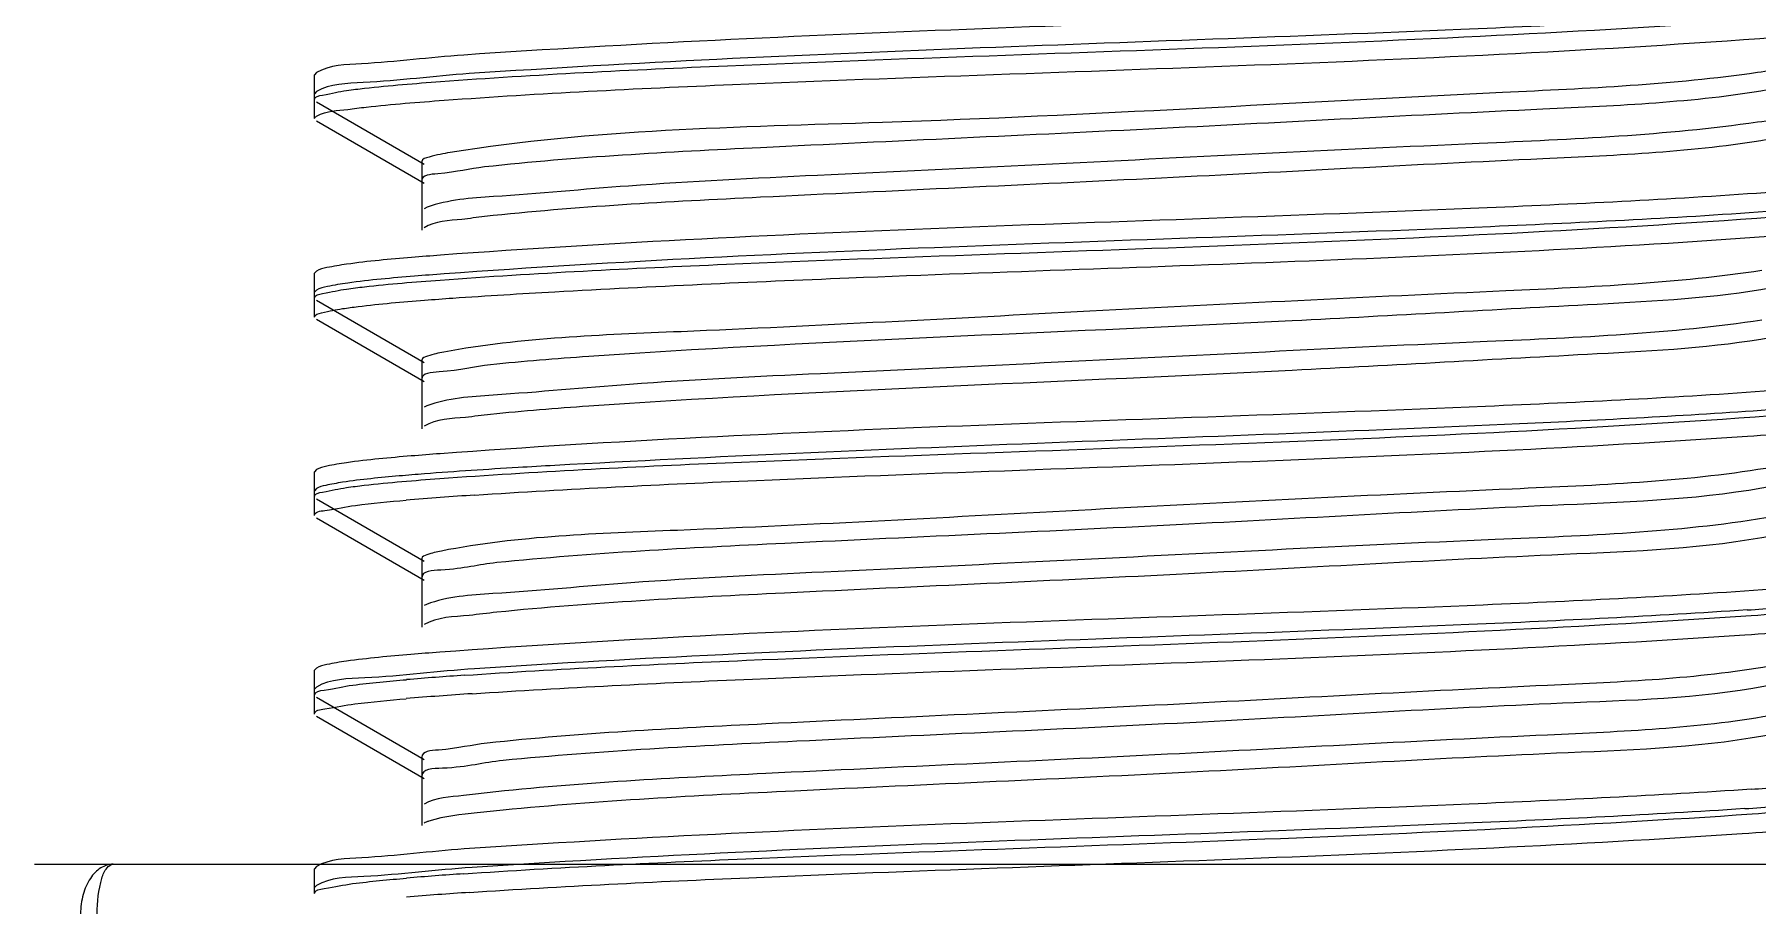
# Model space of a CAD drawing. Extents: x 4995099 to 5303443, y 4627657 to 4889583.
# Drawn here: x 5028812.5 to 5029071.1, y 4753597.3 to 4753727.9 of the extents above; entities that cross this region are included whole.
import ezdxf

# ---------------------------------------------------------------- set-up
doc = ezdxf.new("R2010")
doc.units = 0
doc.header["$LTSCALE"] = 1000
doc.header["$MEASUREMENT"] = 0
doc.layers.get('0').update_dxf_attribs({"color": 4, "linetype": 'CONTINUOUS'})

msp = doc.modelspace()

# ---------------------------------------------------------------- linework, layer by layer
at = {"linetype": 'Continuous'}
for p, q in [((5028854.79, 4753722.19), (5028854.51, 4753721.87)), ((5028854.51, 4753718.15), (5028854.51, 4753721.87)), ((5028854.51, 4753718.15), (5028854.51, 4753721.87)), ((5028854.79, 4753719.35), (5028854.51, 4753719.02)), ((5028854.51, 4753715.3), (5028854.51, 4753719.02)), ((5028854.51, 4753715.3), (5028854.51, 4753719.02)), ((5028854.79, 4753717.82), (5028870.94, 4753708.47)), ((5028854.79, 4753714.97), (5028870.94, 4753705.62)), ((5028870.62, 4753708.85), (5028870.62, 4753701.4)), ((5028870.62, 4753706), (5028870.62, 4753698.56)), ((5028871.42, 4753701.99), (5028870.95, 4753701.78)), ((5028854.79, 4753692.43), (5028854.51, 4753692.1)), ((5028854.51, 4753688.38), (5028854.51, 4753692.1)), ((5028854.51, 4753688.38), (5028854.51, 4753692.1)), ((5028854.79, 4753689.58), (5028854.51, 4753689.25)), ((5028854.51, 4753685.53), (5028854.51, 4753689.25)), ((5028854.51, 4753685.53), (5028854.51, 4753689.25)), ((5028854.79, 4753688.05), (5028870.94, 4753678.7)), ((5028854.79, 4753685.21), (5028870.94, 4753675.85)), ((5028870.62, 4753679.08), (5028870.62, 4753671.64)), ((5028870.62, 4753676.23), (5028870.62, 4753668.79)), ((5028871.37, 4753672.21), (5028870.95, 4753672.01)), ((5028854.79, 4753662.66), (5028854.51, 4753662.34)), ((5028854.51, 4753658.62), (5028854.51, 4753662.34)), ((5028854.51, 4753658.62), (5028854.51, 4753662.34)), ((5028854.79, 4753659.81), (5028854.51, 4753659.49)), ((5028854.51, 4753655.77), (5028854.51, 4753659.49)), ((5028854.51, 4753655.77), (5028854.51, 4753659.49)), ((5028854.79, 4753658.29), (5028870.94, 4753648.94)), ((5028854.79, 4753655.44), (5028870.94, 4753646.09)), ((5028870.62, 4753649.31), (5028870.62, 4753641.87)), ((5028870.62, 4753646.46), (5028870.62, 4753639.02)), ((5028871.32, 4753642.43), (5028870.94, 4753642.25)), ((5028854.79, 4753632.9), (5028854.51, 4753632.57)), ((5028854.51, 4753628.85), (5028854.51, 4753632.57)), ((5028854.51, 4753628.85), (5028854.51, 4753632.57)), ((5028854.79, 4753630.05), (5028854.51, 4753629.72)), ((5028854.51, 4753626), (5028854.51, 4753629.72)), ((5028854.51, 4753626), (5028854.51, 4753629.72)), ((5028854.79, 4753628.52), (5028870.94, 4753619.17)), ((5028854.79, 4753625.67), (5028870.94, 4753616.32)), ((5028870.62, 4753619.55), (5028870.62, 4753612.11)), ((5028870.62, 4753616.7), (5028870.62, 4753609.26)), ((5028812.47, 4753603.47), (5029134.67, 4753603.47)), ((5028854.79, 4753603.13), (5028854.51, 4753602.8)), ((5028854.51, 4753599.08), (5028854.51, 4753602.8)), ((5028854.51, 4753599.08), (5028854.51, 4753602.8)), ((5028854.79, 4753600.28), (5028854.51, 4753599.96))]:
    msp.add_line(p, q, dxfattribs=at)
for centre, radius, start, end in [((5028913.27, 4753121.66), 538.29, 93.7001, 94.7988), ((5029035.13, 4754162.71), 522.24, 273.7805, 274.8013), ((5028911.21, 4753120.83), 512.12, 93.8313, 94.8034), ((5028912.77, 4753098.25), 531.92, 93.732, 94.7995), ((5029035.97, 4754125.28), 511.7, 273.8319, 274.8049), ((5029034.61, 4754139.58), 528.9, 273.7466, 274.8005), ((5028911.09, 4753092.51), 510.67, 93.839, 94.8036), ((5028912.25, 4753075.11), 525.27, 93.7656, 94.8004)]:
    msp.add_arc(centre, radius, start, end, dxfattribs=at)
for points, knots in [([(5029070.28, 4753733.8), (5029056.17, 4753732.84), (5028991.71, 4753729.73), (5028927.18, 4753728.25), (5028876.9, 4753724.82)], [0, 0, 0, 0, 0.219054, 1, 1, 1, 1]), ([(5028873.42, 4753720.85), (5028887.76, 4753721.91), (5028954.49, 4753725.16), (5029021.32, 4753726.48), (5029073.61, 4753730.32)], [0, 0, 0, 0, 0.215159, 1, 1, 1, 1]), ([(5029068.77, 4753730.85), (5029054.71, 4753729.92), (5028991.03, 4753726.87), (5028927.28, 4753725.35), (5028877.74, 4753722.03)], [0, 0, 0, 0, 0.221129, 1, 1, 1, 1]), ([(5028873.96, 4753718.04), (5028888.37, 4753719.09), (5028955.01, 4753722.33), (5029021.74, 4753723.64), (5029073.87, 4753727.49)], [0, 0, 0, 0, 0.216534, 1, 1, 1, 1]), ([(5028876.9, 4753724.82), (5028871.78, 4753724.47), (5028864.61, 4753723.48), (5028856.79, 4753723.34), (5028854.79, 4753722.19)], [0, 0, 0, 0, 0.690237, 1, 1, 1, 1]), ([(5029076.2, 4753723.35), (5029075.98, 4753723.23), (5029074.32, 4753722.63), (5029072.58, 4753722.4), (5029071.1, 4753722.18)], [0, 0, 0, 0, 0.144669, 1, 1, 1, 1]), ([(5028877.74, 4753722.03), (5028872.42, 4753721.67), (5028864.98, 4753720.64), (5028856.86, 4753720.53), (5028854.79, 4753719.35)], [0, 0, 0, 0, 0.690889, 1, 1, 1, 1]), ([(5028859.33, 4753719.5), (5028860.22, 4753719.63), (5028864.91, 4753720.2), (5028869.62, 4753720.57), (5028873.42, 4753720.85)], [0, 0, 0, 0, 0.191293, 1, 1, 1, 1]), ([(5029071.1, 4753722.18), (5029058.42, 4753720.36), (5029014.51, 4753718.48), (5028949.25, 4753714.4), (5028896.28, 4753713.68), (5028874.88, 4753710.21)], [0, 0, 0, 0, 0.19541, 0.669181, 1, 1, 1, 1]), ([(5028854.51, 4753718.15), (5028854.51, 4753718.61), (5028856.87, 4753719.01), (5028858.12, 4753719.33), (5028859.33, 4753719.5)], [0, 0, 0, 0, 0.27452, 1, 1, 1, 1]), ([(5028859.49, 4753716.67), (5028860.41, 4753716.8), (5028865.22, 4753717.38), (5028870.05, 4753717.76), (5028873.96, 4753718.04)], [0, 0, 0, 0, 0.191581, 1, 1, 1, 1]), ([(5029072.66, 4753719.58), (5029061.52, 4753717.69), (5029031.03, 4753716.42), (5028980.67, 4753713.67), (5028927.7, 4753711.27), (5028893.8, 4753709.55), (5028880.04, 4753708.04)], [0, 0, 0, 0, 0.175715, 0.472791, 0.784833, 1, 1, 1, 1]), ([(5028854.51, 4753715.3), (5028854.51, 4753715.45), (5028856.29, 4753716.57), (5028857.91, 4753716.45), (5028859.49, 4753716.67)], [0, 0, 0, 0, 0.088736, 1, 1, 1, 1]), ([(5029076.52, 4753716.29), (5029076.52, 4753716.11), (5029074.61, 4753714.87), (5029072.82, 4753714.99), (5029071.1, 4753714.74)], [0, 0, 0, 0, 0.09033, 1, 1, 1, 1]), ([(5029071.1, 4753714.74), (5029057.27, 4753712.75), (5029021.19, 4753711.28), (5028974.17, 4753708.88), (5028931.63, 4753706.85), (5028904.27, 4753705.55), (5028884.88, 4753703.75), (5028874.57, 4753703.16), (5028871.42, 4753701.99)], [0, 0, 0, 0, 0.209449, 0.539982, 0.706178, 0.848006, 0.949655, 1, 1, 1, 1]), ([(5028874.88, 4753710.21), (5028873.81, 4753710.04), (5028872.66, 4753709.76), (5028870.62, 4753709.27), (5028870.62, 4753708.85)], [0, 0, 0, 0, 0.719335, 1, 1, 1, 1]), ([(5029072.66, 4753712.14), (5029061.52, 4753710.25), (5029031.03, 4753708.98), (5028980.67, 4753706.23), (5028927.7, 4753703.83), (5028893.8, 4753702.11), (5028880.04, 4753700.6)], [0, 0, 0, 0, 0.175715, 0.472791, 0.784833, 1, 1, 1, 1]), ([(5028880.04, 4753708.04), (5028877.69, 4753707.78), (5028875.43, 4753707.09), (5028870.61, 4753706.86), (5028870.62, 4753706)], [0, 0, 0, 0, 0.732679, 1, 1, 1, 1]), ([(5029073.61, 4753704.27), (5029059.26, 4753703.22), (5028992.52, 4753699.96), (5028925.69, 4753698.65), (5028873.42, 4753694.81)], [0, 0, 0, 0, 0.215488, 1, 1, 1, 1]), ([(5028880.04, 4753700.6), (5028878.9, 4753700.47), (5028875.89, 4753700.02), (5028872.62, 4753699.9), (5028870.94, 4753698.93)], [0, 0, 0, 0, 0.371503, 1, 1, 1, 1]), ([(5028873.36, 4753691.08), (5028887.67, 4753692.14), (5028954.37, 4753695.39), (5029021.16, 4753696.72), (5029073.45, 4753700.54)], [0, 0, 0, 0, 0.214872, 1, 1, 1, 1]), ([(5029073.87, 4753701.44), (5029059.6, 4753700.39), (5028992.96, 4753697.13), (5028926.23, 4753695.8), (5028873.96, 4753692)], [0, 0, 0, 0, 0.214435, 1, 1, 1, 1]), ([(5028890.56, 4753689.32), (5028905.27, 4753690.14), (5028966.02, 4753692.91), (5029026.84, 4753694.33), (5029072.79, 4753697.64)], [0, 0, 0, 0, 0.242393, 1, 1, 1, 1]), ([(5028873.42, 4753694.81), (5028871.98, 4753694.7), (5028867.27, 4753694.33), (5028862.57, 4753693.91), (5028859.33, 4753693.45)], [0, 0, 0, 0, 0.307527, 1, 1, 1, 1]), ([(5028859.33, 4753693.45), (5028858.34, 4753693.31), (5028856.82, 4753693.05), (5028855.27, 4753692.7), (5028854.79, 4753692.43)], [0, 0, 0, 0, 0.643044, 1, 1, 1, 1]), ([(5029071.74, 4753692.51), (5029059.04, 4753690.57), (5029025.3, 4753689.15), (5028971.23, 4753686.47), (5028918.15, 4753683.54), (5028885.63, 4753682.43), (5028873.92, 4753680.28)], [0, 0, 0, 0, 0.194375, 0.509802, 0.819766, 1, 1, 1, 1]), ([(5028854.51, 4753688.38), (5028854.51, 4753688.84), (5028856.86, 4753689.24), (5028858.11, 4753689.56), (5028859.31, 4753689.73)], [0, 0, 0, 0, 0.274579, 1, 1, 1, 1]), ([(5028859.49, 4753690.63), (5028858.47, 4753690.49), (5028856.9, 4753690.22), (5028855.29, 4753689.86), (5028854.79, 4753689.58)], [0, 0, 0, 0, 0.644412, 1, 1, 1, 1]), ([(5028859.31, 4753689.73), (5028860.2, 4753689.86), (5028864.88, 4753690.43), (5028869.57, 4753690.8), (5028873.36, 4753691.08)], [0, 0, 0, 0, 0.191288, 1, 1, 1, 1]), ([(5028873.96, 4753692), (5028872.47, 4753691.89), (5028867.65, 4753691.52), (5028862.82, 4753691.09), (5028859.49, 4753690.63)], [0, 0, 0, 0, 0.307193, 1, 1, 1, 1]), ([(5029073.2, 4753689.91), (5029064.58, 4753688.33), (5029040.47, 4753687.14), (5028983.4, 4753683.8), (5028934.92, 4753682.14), (5028901.79, 4753680.02)], [0, 0, 0, 0, 0.153234, 0.420019, 1, 1, 1, 1]), ([(5028858.71, 4753686.79), (5028859.49, 4753686.91), (5028863.58, 4753687.45), (5028867.69, 4753687.8), (5028871.01, 4753688.06)], [0, 0, 0, 0, 0.190886, 1, 1, 1, 1]), ([(5028871.01, 4753688.06), (5028872.43, 4753688.17), (5028878.94, 4753688.65), (5028885.46, 4753689.04), (5028890.56, 4753689.32)], [0, 0, 0, 0, 0.218088, 1, 1, 1, 1]), ([(5028854.51, 4753685.53), (5028854.51, 4753685.94), (5028856.54, 4753686.36), (5028857.65, 4753686.63), (5028858.71, 4753686.79)], [0, 0, 0, 0, 0.277366, 1, 1, 1, 1]), ([(5029071.74, 4753685.07), (5029058.11, 4753682.99), (5029022.07, 4753681.6), (5028975, 4753679.14), (5028932.11, 4753677.11), (5028904.45, 4753675.81), (5028884.91, 4753673.96), (5028874.51, 4753673.41), (5028871.37, 4753672.21)], [0, 0, 0, 0, 0.205905, 0.537229, 0.704613, 0.847545, 0.949803, 1, 1, 1, 1]), ([(5029073.2, 4753682.47), (5029064.58, 4753680.89), (5029040.47, 4753679.7), (5028983.4, 4753676.36), (5028934.92, 4753674.7), (5028901.79, 4753672.58)], [0, 0, 0, 0, 0.153234, 0.420019, 1, 1, 1, 1]), ([(5028873.92, 4753680.28), (5028873.09, 4753680.13), (5028872.15, 4753679.91), (5028870.62, 4753679.42), (5028870.62, 4753679.08)], [0, 0, 0, 0, 0.713092, 1, 1, 1, 1]), ([(5028901.79, 4753680.02), (5028899.75, 4753679.89), (5028892.79, 4753679.42), (5028885.83, 4753678.89), (5028880.93, 4753678.37)], [0, 0, 0, 0, 0.293033, 1, 1, 1, 1]), ([(5028880.93, 4753678.37), (5028878.35, 4753678.1), (5028875.91, 4753677.33), (5028870.62, 4753677.17), (5028870.62, 4753676.23)], [0, 0, 0, 0, 0.734101, 1, 1, 1, 1]), ([(5029073.45, 4753674.49), (5029059.07, 4753673.44), (5028992.37, 4753670.19), (5028925.58, 4753668.88), (5028873.36, 4753665.04)], [0, 0, 0, 0, 0.215892, 1, 1, 1, 1]), ([(5028901.79, 4753672.58), (5028899.75, 4753672.44), (5028892.79, 4753671.98), (5028885.83, 4753671.44), (5028880.93, 4753670.93)], [0, 0, 0, 0, 0.293033, 1, 1, 1, 1]), ([(5029072.79, 4753671.6), (5029060.34, 4753670.7), (5028999.59, 4753667.68), (5028938.8, 4753665.95), (5028890.56, 4753663.27)], [0, 0, 0, 0, 0.205332, 1, 1, 1, 1]), ([(5028880.93, 4753670.93), (5028879.67, 4753670.79), (5028876.37, 4753670.31), (5028872.78, 4753670.23), (5028870.95, 4753669.17)], [0, 0, 0, 0, 0.374132, 1, 1, 1, 1]), ([(5028873.29, 4753661.31), (5028887.56, 4753662.37), (5028954.2, 4753665.62), (5029020.93, 4753666.96), (5029073.2, 4753670.75)], [0, 0, 0, 0, 0.214475, 1, 1, 1, 1]), ([(5029069.57, 4753667.65), (5029074.84, 4753668.01), (5029082.24, 4753669.03), (5029090.3, 4753669.14), (5029092.35, 4753670.32)], [0, 0, 0, 0, 0.690751, 1, 1, 1, 1]), ([(5028878.54, 4753658.83), (5028892.63, 4753659.76), (5028956.31, 4753662.81), (5029020.06, 4753664.32), (5029069.57, 4753667.65)], [0, 0, 0, 0, 0.221562, 1, 1, 1, 1]), ([(5028859.31, 4753663.69), (5028858.33, 4753663.55), (5028856.82, 4753663.28), (5028855.27, 4753662.94), (5028854.79, 4753662.66)], [0, 0, 0, 0, 0.642912, 1, 1, 1, 1]), ([(5028873.36, 4753665.04), (5028871.92, 4753664.93), (5028867.23, 4753664.56), (5028862.54, 4753664.14), (5028859.31, 4753663.69)], [0, 0, 0, 0, 0.307543, 1, 1, 1, 1]), ([(5028871.01, 4753662.01), (5028869.75, 4753661.91), (5028865.64, 4753661.57), (5028861.53, 4753661.18), (5028858.71, 4753660.75)], [0, 0, 0, 0, 0.308217, 1, 1, 1, 1]), ([(5028859.29, 4753659.96), (5028860.18, 4753660.09), (5028864.83, 4753660.66), (5028869.51, 4753661.03), (5028873.29, 4753661.31)], [0, 0, 0, 0, 0.191269, 1, 1, 1, 1]), ([(5028890.56, 4753663.27), (5028888.73, 4753663.17), (5028882.21, 4753662.8), (5028875.7, 4753662.38), (5028871.01, 4753662.01)], [0, 0, 0, 0, 0.280579, 1, 1, 1, 1]), ([(5029072.34, 4753662.84), (5029059.78, 4753660.79), (5029025.89, 4753659.47), (5028971.45, 4753656.72), (5028917.95, 4753653.7), (5028885.18, 4753652.71), (5028873.54, 4753650.44)], [0, 0, 0, 0, 0.191736, 0.509065, 0.821327, 1, 1, 1, 1]), ([(5028854.51, 4753658.62), (5028854.51, 4753659.07), (5028856.85, 4753659.47), (5028858.09, 4753659.79), (5028859.29, 4753659.96)], [0, 0, 0, 0, 0.27466, 1, 1, 1, 1]), ([(5028858.71, 4753660.75), (5028857.86, 4753660.62), (5028856.55, 4753660.38), (5028855.21, 4753660.06), (5028854.79, 4753659.81)], [0, 0, 0, 0, 0.637141, 1, 1, 1, 1]), ([(5029073.71, 4753660.24), (5029063.3, 4753658.18), (5029033.77, 4753657.16), (5028984.31, 4753654.24), (5028930.87, 4753651.93), (5028896.22, 4753650.15), (5028881.85, 4753648.7)], [0, 0, 0, 0, 0.165505, 0.458699, 0.774611, 1, 1, 1, 1]), ([(5028854.51, 4753655.77), (5028854.51, 4753656.34), (5028857.57, 4753656.68), (5028859.1, 4753657.1), (5028860.64, 4753657.29)], [0, 0, 0, 0, 0.270518, 1, 1, 1, 1]), ([(5029072.34, 4753655.4), (5029058.94, 4753653.21), (5029022.95, 4753651.94), (5028975.85, 4753649.41), (5028932.62, 4753647.36), (5028904.66, 4753646.07), (5028884.95, 4753644.18), (5028874.46, 4753643.66), (5028871.32, 4753642.43)], [0, 0, 0, 0, 0.202243, 0.534298, 0.702881, 0.846954, 0.949881, 1, 1, 1, 1]), ([(5029073.69, 4753652.79), (5029063.29, 4753650.74), (5029033.75, 4753649.72), (5028984.29, 4753646.8), (5028930.86, 4753644.48), (5028896.21, 4753642.71), (5028881.85, 4753641.26)], [0, 0, 0, 0, 0.165599, 0.458794, 0.774654, 1, 1, 1, 1]), ([(5028873.54, 4753650.44), (5028872.8, 4753650.3), (5028871.95, 4753650.11), (5028870.62, 4753649.62), (5028870.62, 4753649.31)], [0, 0, 0, 0, 0.70978, 1, 1, 1, 1]), ([(5028881.85, 4753648.7), (5028879.05, 4753648.41), (5028876.4, 4753647.57), (5028870.62, 4753647.48), (5028870.62, 4753646.46)], [0, 0, 0, 0, 0.7344, 1, 1, 1, 1]), ([(5029073.2, 4753644.71), (5029058.8, 4753643.66), (5028992.15, 4753640.42), (5028925.41, 4753639.11), (5028873.29, 4753635.27)], [0, 0, 0, 0, 0.216489, 1, 1, 1, 1]), ([(5029070.16, 4753640.77), (5029075.3, 4753641.12), (5029082.5, 4753642.12), (5029090.35, 4753642.26), (5029092.35, 4753643.41)], [0, 0, 0, 0, 0.690301, 1, 1, 1, 1]), ([(5028881.85, 4753641.26), (5028880.47, 4753641.12), (5028876.87, 4753640.59), (5028872.94, 4753640.56), (5028870.95, 4753639.4)], [0, 0, 0, 0, 0.375474, 1, 1, 1, 1]), ([(5028876.99, 4753631.81), (5028891.09, 4753632.77), (5028955.48, 4753635.87), (5029019.95, 4753637.36), (5029070.16, 4753640.77)], [0, 0, 0, 0, 0.219209, 1, 1, 1, 1]), ([(5029069.57, 4753641.61), (5029055.64, 4753640.67), (5028991.96, 4753637.61), (5028928.21, 4753636.06), (5028878.54, 4753632.78)], [0, 0, 0, 0, 0.219042, 1, 1, 1, 1]), ([(5029069.17, 4753637.86), (5029074.54, 4753638.22), (5029082.06, 4753639.26), (5029090.26, 4753639.36), (5029092.35, 4753640.56)], [0, 0, 0, 0, 0.69106, 1, 1, 1, 1]), ([(5028878.15, 4753629.04), (5028892.18, 4753629.97), (5028955.85, 4753633.02), (5029019.6, 4753634.55), (5029069.17, 4753637.86)], [0, 0, 0, 0, 0.220537, 1, 1, 1, 1]), ([(5028873.29, 4753635.27), (5028871.85, 4753635.16), (5028867.18, 4753634.79), (5028862.51, 4753634.37), (5028859.29, 4753633.92)], [0, 0, 0, 0, 0.307562, 1, 1, 1, 1]), ([(5028859.29, 4753633.92), (5028858.31, 4753633.78), (5028856.81, 4753633.52), (5028855.27, 4753633.17), (5028854.79, 4753632.9)], [0, 0, 0, 0, 0.642736, 1, 1, 1, 1]), ([(5028878.54, 4753632.78), (5028873.03, 4753632.42), (5028865.33, 4753631.35), (5028856.93, 4753631.27), (5028854.79, 4753630.05)], [0, 0, 0, 0, 0.691494, 1, 1, 1, 1]), ([(5029072.91, 4753633.17), (5029061.93, 4753631.25), (5029031.64, 4753630.03), (5028981.48, 4753627.24), (5028928.39, 4753624.86), (5028894.33, 4753623.13), (5028880.43, 4753621.63)], [0, 0, 0, 0, 0.173459, 0.469678, 0.782575, 1, 1, 1, 1]), ([(5028854.51, 4753628.85), (5028854.51, 4753629.39), (5028857.37, 4753629.75), (5028858.81, 4753630.14), (5028860.25, 4753630.33)], [0, 0, 0, 0, 0.271515, 1, 1, 1, 1]), ([(5029074.17, 4753630.57), (5029064.15, 4753628.4), (5029035.1, 4753627.55), (5028986.13, 4753624.52), (5028932.49, 4753622.25), (5028897.47, 4753620.46), (5028882.81, 4753619.03)], [0, 0, 0, 0, 0.160367, 0.451606, 0.769465, 1, 1, 1, 1]), ([(5028854.51, 4753626), (5028854.51, 4753626.57), (5028857.53, 4753626.91), (5028859.05, 4753627.33), (5028860.56, 4753627.52)], [0, 0, 0, 0, 0.270697, 1, 1, 1, 1]), ([(5029072.91, 4753625.73), (5029061.93, 4753623.81), (5029031.64, 4753622.59), (5028981.48, 4753619.8), (5028928.39, 4753617.42), (5028894.33, 4753615.69), (5028880.43, 4753614.19)], [0, 0, 0, 0, 0.173459, 0.469678, 0.782575, 1, 1, 1, 1]), ([(5029073.82, 4753623.05), (5029063.6, 4753620.99), (5029034.44, 4753620), (5028985.45, 4753617.07), (5028932.11, 4753614.79), (5028897.35, 4753613), (5028882.81, 4753611.59)], [0, 0, 0, 0, 0.163392, 0.454692, 0.77088, 1, 1, 1, 1]), ([(5028880.43, 4753621.63), (5028877.98, 4753621.37), (5028875.64, 4753620.65), (5028870.62, 4753620.44), (5028870.62, 4753619.55)], [0, 0, 0, 0, 0.733117, 1, 1, 1, 1]), ([(5028882.81, 4753619.03), (5028879.77, 4753618.73), (5028876.92, 4753617.79), (5028870.62, 4753617.8), (5028870.62, 4753616.7)], [0, 0, 0, 0, 0.735038, 1, 1, 1, 1]), ([(5029070.16, 4753614.73), (5029056.06, 4753613.77), (5028991.67, 4753610.67), (5028927.2, 4753609.18), (5028876.99, 4753605.76)], [0, 0, 0, 0, 0.219207, 1, 1, 1, 1]), ([(5028880.43, 4753614.19), (5028879.24, 4753614.06), (5028876.1, 4753613.59), (5028872.69, 4753613.49), (5028870.94, 4753612.48)], [0, 0, 0, 0, 0.372448, 1, 1, 1, 1]), ([(5029070.27, 4753611.02), (5029075.38, 4753611.36), (5029082.55, 4753612.36), (5029090.36, 4753612.5), (5029092.35, 4753613.64)], [0, 0, 0, 0, 0.690199, 1, 1, 1, 1]), ([(5028871.68, 4753609.94), (5028871.54, 4753609.89), (5028871.29, 4753609.8), (5028871.05, 4753609.69), (5028870.95, 4753609.63)], [0, 0, 0, 0, 0.561257, 1, 1, 1, 1]), ([(5028882.81, 4753611.59), (5028881.51, 4753611.46), (5028877.8, 4753611.03), (5028874.01, 4753610.69), (5028871.68, 4753609.94)], [0, 0, 0, 0, 0.346313, 1, 1, 1, 1]), ([(5028876.9, 4753602.04), (5028891.01, 4753603), (5028955.47, 4753606.1), (5029020, 4753607.59), (5029070.27, 4753611.02)], [0, 0, 0, 0, 0.219134, 1, 1, 1, 1]), ([(5029069.17, 4753611.81), (5029055.17, 4753610.88), (5028991.5, 4753607.82), (5028927.75, 4753606.29), (5028878.15, 4753602.99)], [0, 0, 0, 0, 0.220078, 1, 1, 1, 1]), ([(5029068.79, 4753608.07), (5029074.25, 4753608.43), (5029081.89, 4753609.49), (5029090.23, 4753609.58), (5029092.35, 4753610.79)], [0, 0, 0, 0, 0.69135, 1, 1, 1, 1]), ([(5028877.75, 4753599.25), (5028891.71, 4753600.18), (5028955.39, 4753603.24), (5029019.14, 4753604.78), (5029068.79, 4753608.07)], [0, 0, 0, 0, 0.219504, 1, 1, 1, 1]), ([(5028876.99, 4753605.76), (5028871.85, 4753605.41), (5028864.65, 4753604.42), (5028856.8, 4753604.28), (5028854.79, 4753603.13)], [0, 0, 0, 0, 0.690312, 1, 1, 1, 1]), ([(5028824.26, 4753603.47), (5028823.63, 4753603.47), (5028822.24, 4753603.02), (5028820.66, 4753601.31), (5028819.63, 4753598.88), (5028819.39, 4753597.01), (5028819.39, 4753596.03)], [0, 0, 0, 0, 0.195972, 0.42512, 0.697797, 1, 1, 1, 1]), ([(5028821.87, 4753596.03), (5028821.87, 4753597.82), (5028822.13, 4753600.25), (5028823.09, 4753602.78), (5028823.91, 4753603.47), (5028824.26, 4753603.47)], [0, 0, 0, 0, 0.657525, 0.871922, 1, 1, 1, 1]), ([(5028878.15, 4753602.99), (5028872.74, 4753602.63), (5028865.16, 4753601.58), (5028856.89, 4753601.49), (5028854.79, 4753600.28)], [0, 0, 0, 0, 0.691204, 1, 1, 1, 1]), ([(5028854.51, 4753599.08), (5028854.51, 4753599.62), (5028857.35, 4753599.98), (5028858.8, 4753600.37), (5028860.23, 4753600.56)], [0, 0, 0, 0, 0.271576, 1, 1, 1, 1])]:
    msp.add_open_spline(points, degree=3, knots=knots, dxfattribs=at)
for points in [[(5028860.64, 4753657.29), (5028863.16, 4753657.61), (5028865.7, 4753657.85), (5028868.24, 4753658.06)], [(5028860.25, 4753630.33), (5028862.94, 4753630.67), (5028865.63, 4753630.92), (5028868.33, 4753631.15)], [(5028860.56, 4753627.52), (5028863.12, 4753627.84), (5028865.7, 4753628.08), (5028868.27, 4753628.3)], [(5028860.23, 4753600.56), (5028862.92, 4753600.91), (5028865.63, 4753601.16), (5028868.33, 4753601.39)]]:
    msp.add_open_spline(points, degree=3, dxfattribs=at)

doc.saveas('drawing.dxf')
